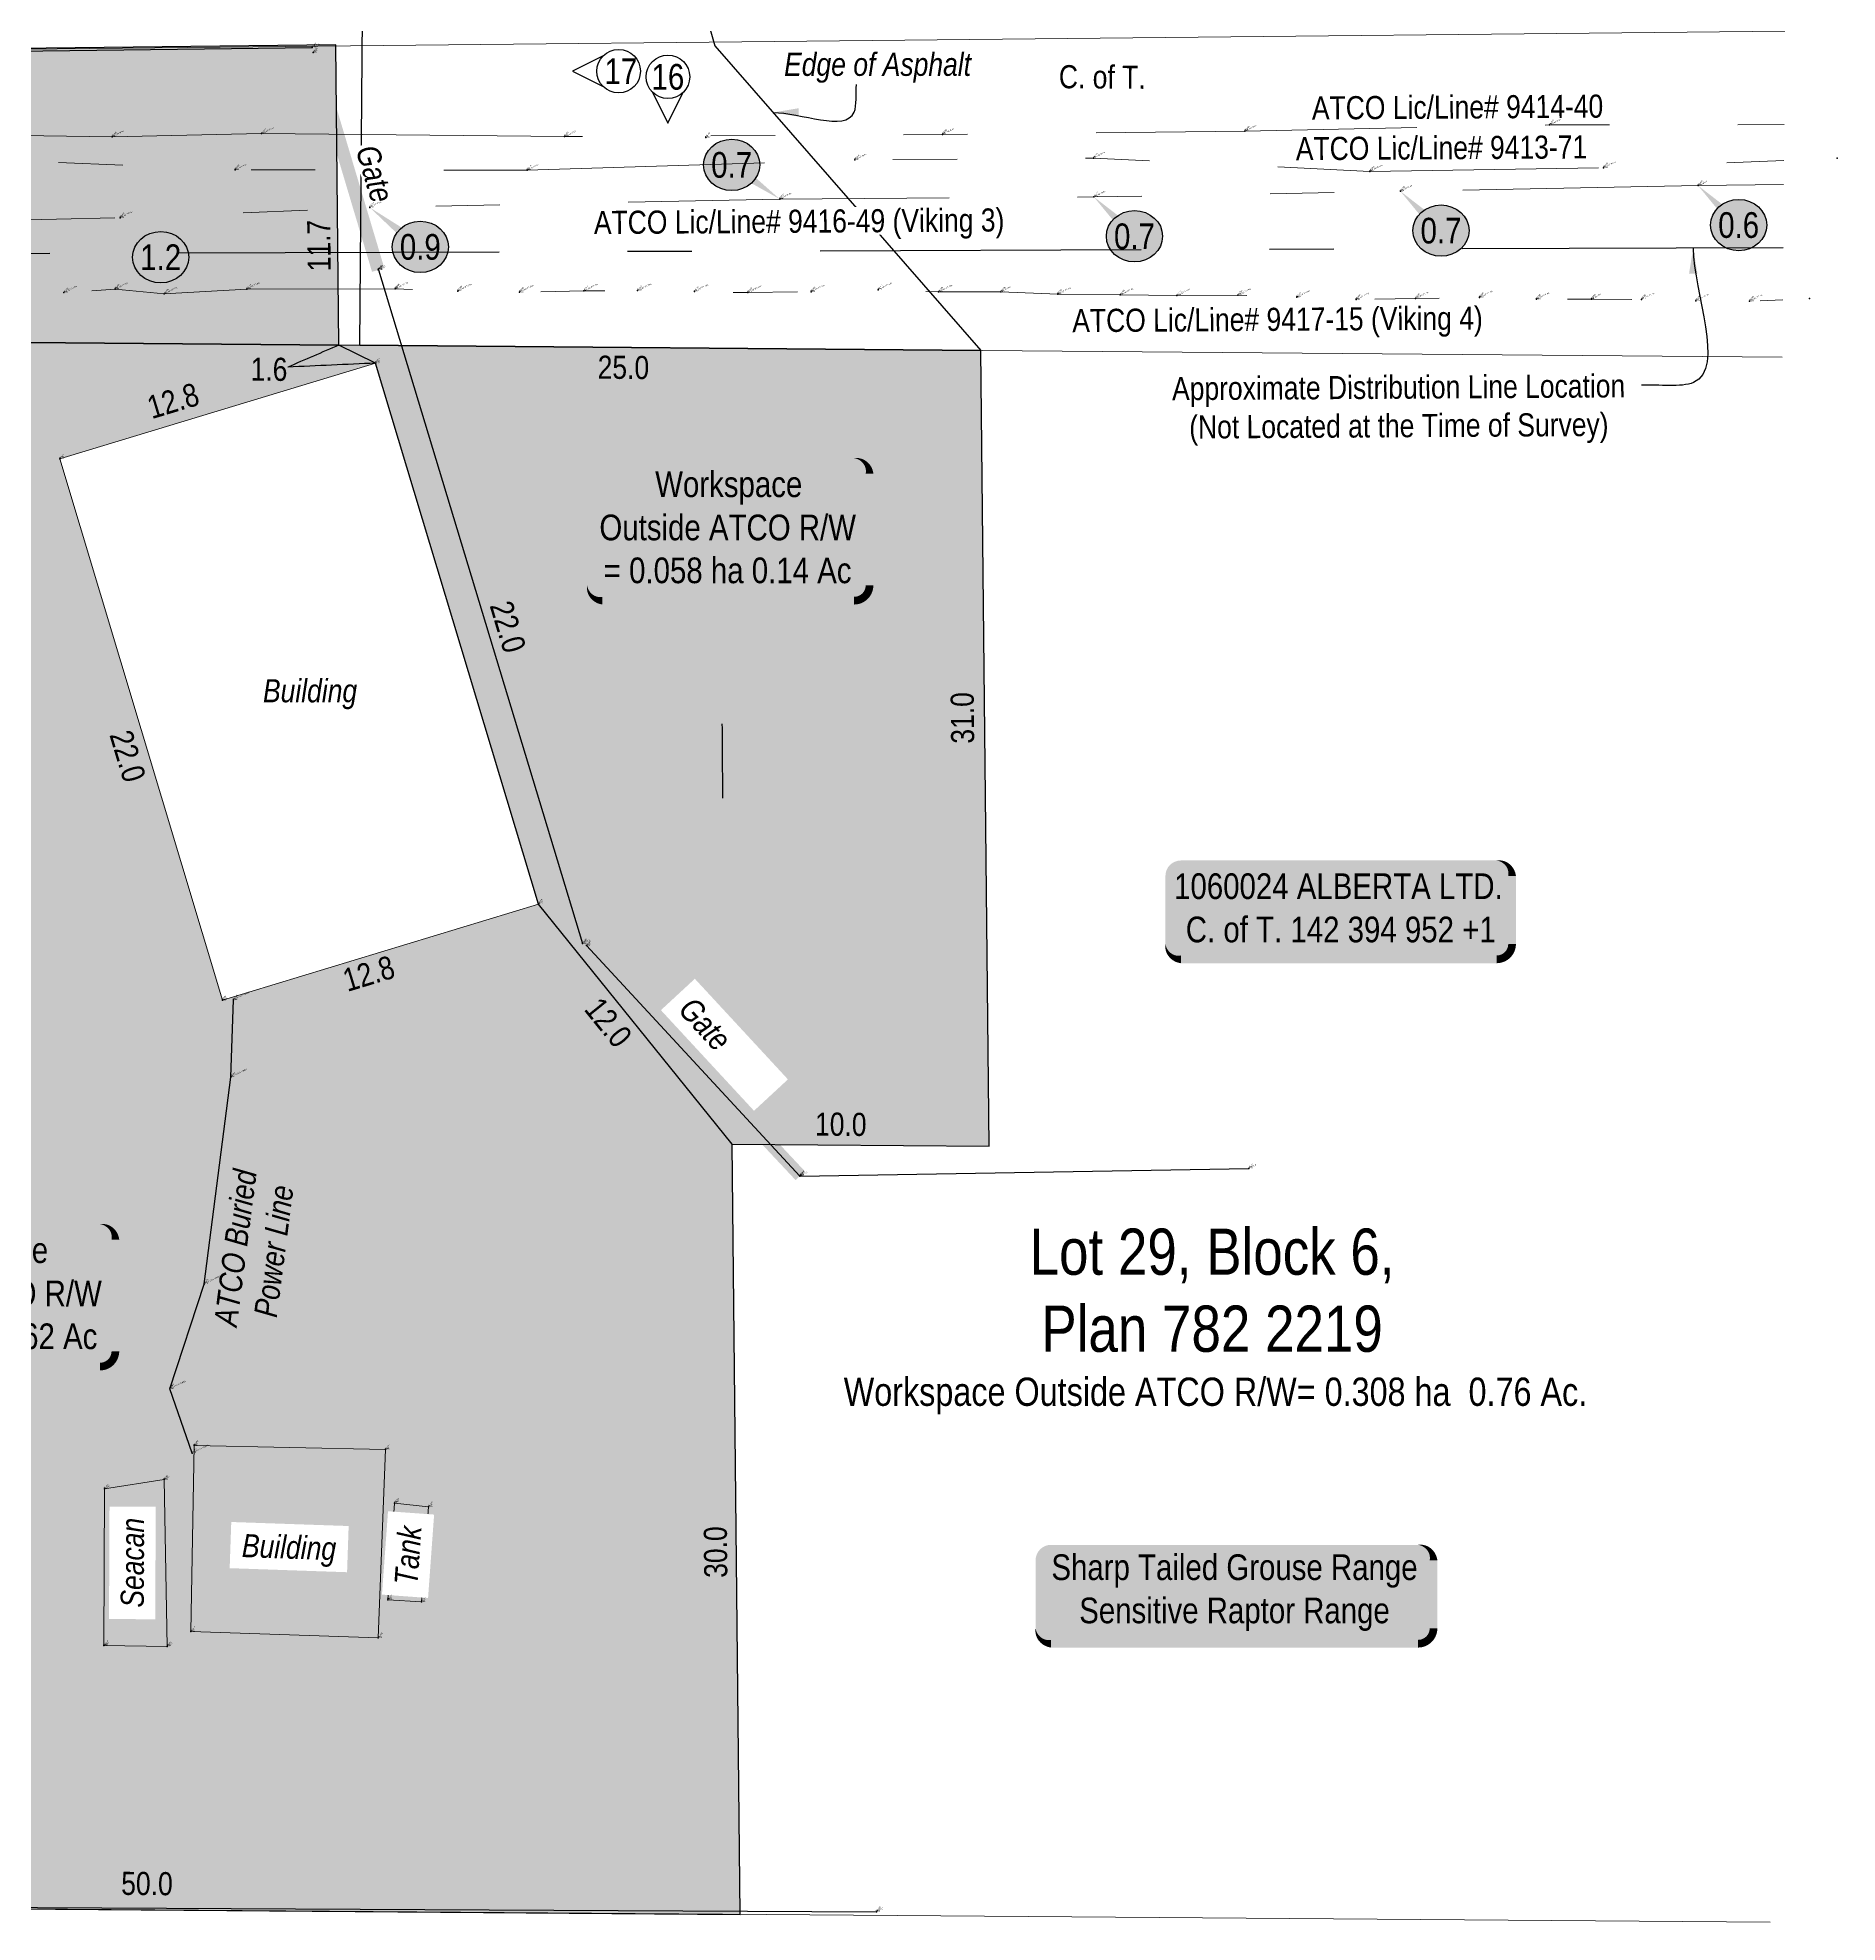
# Model space of a CAD drawing. Extents: x 39620 to 40409, y 5930668 to 5931695.
# Drawn here: x 40053.6 to 40123.7, y 5930691.5 to 5930764.9 of the extents above; entities that cross this region are included whole.
import ezdxf
from ezdxf.enums import TextEntityAlignment as Align

# ---------------------------------------------------------------- set-up
doc = ezdxf.new("R2010")
doc.units = 0
doc.header["$LTSCALE"] = 5
doc.header["$PDSIZE"] = 0.5
doc.linetypes.add('CENTERLINEX3', pattern=[5, 2.5, -1, 0.5, -1])
doc.linetypes.add('CENTERLINEX33', pattern=[6.5, 2.5, -1, 0.5, -1, 0.5, -1])
for name, color, linetype in [('_P-Temp 3', 104, 'Continuous'), ('_P-Temp H3', 71, 'Continuous'), ('AS-FENCE', 48, 'foc-FENCE'), ('AS-OWNER', 7, 'Continuous'), ('AS-POWER-BURIED-ATCO PIPELINES', 241, 'foc-POWER_BURIED'), ('AS-POWER-OH-ATCO PIPELINES', 241, 'foc-OHPOWER'), ('AS-ROADS', 254, 'Continuous'), ('AS-WILDLIFE-BLOCK', 131, 'Continuous'), ('C-SYMBOL', 7, 'Continuous'), ('CG-NOTES', 7, 'Continuous'), ('EXISTING PIPE IP-T', 182, 'Continuous'), ('L-AREAREQUIRED', 7, 'Continuous'), ('L-TITLEDB', 4, 'Continuous'), ('L-TITLEDB-T', 4, 'Continuous'), ('P-ELEVATION', 7, 'Continuous'), ('P-TEMP WITHIN RW-H', 254, 'Continuous'), ('P-TEMP-ATCO PIPELINES-T', 104, 'Continuous'), ('T-WATER-T', 170, 'Continuous')]:
    doc.layers.add(name, color=color, linetype=linetype)
for name, color, linetype, lineweight in [('AS-GENERAL', 48, 'Continuous', 18), ('EXISTING PIPE (EXIST OR HP)', 240, 'CENTERLINEX33', 20), ('T-TEXT', 48, 'Continuous', 18)]:
    doc.layers.add(name, color=color, linetype=linetype, lineweight=lineweight)
doc.layers.add('EXISTING PIPE IP', color=7, linetype='CENTERLINEX3', lineweight=30, true_color=0x3800e0)
doc.layers.add('P-75m DRAINAGE AREA', color=7, linetype='Continuous', true_color=0xf1f8f1)
doc.layers.add('P-TEMP-WITHIN RW', color=7, linetype='Continuous', true_color=0x787878)
for name, color, linetype, plot in [('Z-DESCRIPTION', 4, 'Continuous', False), ('Z-ELEVATION', 2, 'Continuous', False), ('Z-MSPOINT', 7, 'Continuous', False), ('Z-POINTNUMBER', 6, 'Continuous', False)]:
    doc.layers.add(name, color=color, linetype=linetype, plot=plot)
doc.styles.add('1.8', font='', dxfattribs={"height": 1.8})
doc.styles.add('100L', font='', dxfattribs={"height": 11})
doc.styles.add('175L', font='', dxfattribs={"height": 20})
doc.styles.add('80', font='', dxfattribs={"height": 10})
doc.styles.add('80L', font='', dxfattribs={"height": 10})
doc.styles.add('DESCRIPTION', font='', dxfattribs={"height": 2.5})
doc.styles.add('ELEVATION', font='', dxfattribs={"height": 2.5})
doc.styles.add('foc-LtypeFont', font='', dxfattribs={"height": 7.35})
doc.styles.add('POINTNUMBER', font='', dxfattribs={"height": 2.5})
doc.styles.get("Standard").update_dxf_attribs({"font": ''})
doc.styles.get('1.8').set_extended_font_data('Arial Narrow')
doc.styles.get('100L').set_extended_font_data('Arial Narrow')
doc.styles.get('175L').set_extended_font_data('Arial Narrow')
doc.styles.get('80').set_extended_font_data('Arial Narrow')
doc.styles.get('80L').set_extended_font_data('Arial Narrow')
doc.styles.get('DESCRIPTION').set_extended_font_data('Arial Narrow')
doc.styles.get('ELEVATION').set_extended_font_data('Arial Narrow')
doc.styles.get('foc-LtypeFont').set_extended_font_data('Arial Narrow')
doc.styles.get('POINTNUMBER').set_extended_font_data('Arial Narrow')
doc.styles.get('Standard').set_extended_font_data('Arial Narrow')
doc.linetypes.add('foc-FENCE', pattern='A,10,-1,["X",foc-LtypeFont,S=0.2,R=0,X=-0.625,Y=-0.75],-1.24', length=12.24)
doc.linetypes.add('foc-OHPOWER', pattern='A,10,-1,["O/P",foc-LtypeFont,S=0.2,R=0,X=-0.5,Y=-0.75],-3.25', length=14.25)
doc.linetypes.add('foc-POWER_BURIED', pattern='A,10,-1,["P",foc-LtypeFont,S=0.2,R=0,X=-0.425,Y=-0.75],-2', length=13)
doc.dimstyles.new('Compass 1 000', dxfattribs={"dimtxt": 1.8, "dimasz": 2, "dimexe": 0.2, "dimexo": 0.0625, "dimgap": 0.5, "dimtad": 0, "dimtih": 1, "dimtoh": 1, "dimzin": 0, "dimdsep": 46, "dimtxsty": '1.8', "dimcen": 0.1, "dimse1": 1, "dimse2": 1, "dimclrd": 256, "dimclrt": 256, "dimaunit": 1, "dimadec": 4, "dimazin": 0, "dimtfac": 0.06, "dimtofl": 0, "dimtmove": 0, "dimatfit": 0, "dimfxl": 0.2, "dimtolj": 1, "dimtzin": 0, "dimlwd": -1, "dimarcsym": 0})

# ---------------------------------------------------------------- blocks, each defined once
blk = doc.blocks.new('*U365')
at = {"layer": 'CG-NOTES', "color": 182}
blk.add_lwpolyline([(-6, -6), (0, -18), (6, -6)], dxfattribs=at)
blk.add_circle((0, 0), 8.49, dxfattribs=at)
at = {"color": 182, "style": '80L'}
blk.add_attdef('#', text='', height=10, dxfattribs=at).set_placement((0, 0), align=Align.MIDDLE_CENTER)
blk = doc.blocks.new('*U366')
at = {"layer": 'CG-NOTES', "color": 182}
blk.add_lwpolyline([(6, -6), (18, 0), (6, 6)], dxfattribs=at)
blk.add_circle((0, 0), 8.49, dxfattribs=at)
at = {"color": 182, "style": '80L'}
blk.add_attdef('#', text='', height=10, dxfattribs=at).set_placement((0, 0), align=Align.MIDDLE_CENTER)
blk = doc.blocks.new('*U1004')
h = blk.add_hatch(color=255)
edge = h.paths.add_edge_path()
edge.add_line((-49, -28.5), (49, -28.5))
edge.add_arc((49, -22.5), 6, 270, 360)
edge.add_line((55, -22.5), (55, 21))
edge.add_arc((49, 21), 6, 0, 90)
edge.add_line((49, 27), (-49, 27))
edge.add_arc((-49, 21), 6, 90, 180)
edge.add_line((-55, 21), (-55, -22.5))
edge.add_arc((-49, -22.5), 6, 180, 270)
at = {"color": 104, "flags": 128}
blk.add_lwpolyline([(-49, -28.5, 3, 3, 0), (49, -28.5, 3, 3, 0.414214), (55, -22.5, 3, 3, 0), (55, 21, 3, 0, 0.414214), (49, 27, 0, 0, 0), (-49, 27, 0, 0, 0.414214), (-55, 21, 0, 0, 0), (-55, -22.5, 0, 3, 0.414214)], format="xyseb", close=True, dxfattribs=at)
blk.add_lwpolyline([(-14.5, 4.36, 0, 7.5, 0), (0, 0, 0, 0, 0)], format="xyseb", dxfattribs=at)
at = {"color": 104, "style": '80'}
blk.add_attdef('ENTER_TEXT_001', (-26.85, -4.92), '', height=10, dxfattribs=at)
blk = doc.blocks.new('*U1025')
h = blk.add_hatch(color=255)
edge = h.paths.add_edge_path()
edge.add_line((-49, -28.5), (49, -28.5))
edge.add_arc((49, -22.5), 6, 270, 360)
edge.add_line((55, -22.5), (55, 21))
edge.add_arc((49, 21), 6, 0, 90)
edge.add_line((49, 27), (-49, 27))
edge.add_arc((-49, 21), 6, 90, 180)
edge.add_line((-55, 21), (-55, -22.5))
edge.add_arc((-49, -22.5), 6, 180, 270)
at = {"color": 104, "flags": 128}
blk.add_lwpolyline([(-49, -28.5, 3, 3, 0), (49, -28.5, 3, 3, 0.414214), (55, -22.5, 3, 3, 0), (55, 21, 3, 0, 0.414214), (49, 27, 0, 0, 0), (-49, 27, 0, 0, 0.414214), (-55, 21, 0, 0, 0), (-55, -22.5, 0, 3, 0.414214)], format="xyseb", close=True, dxfattribs=at)
blk.add_lwpolyline([(-38.34, -16.52, 0, 7.5, 0), (0, 0, 0, 0, 0)], format="xyseb", dxfattribs=at)
at = {"color": 104, "style": '80'}
blk.add_attdef('ENTER_TEXT_001', (-26.85, -4.92), '', height=10, dxfattribs=at)
blk = doc.blocks.new('*U381')
h = blk.add_hatch(color=255)
edge = h.paths.add_edge_path()
edge.add_line((-71.5, -20), (71.5, -20))
edge.add_arc((71.5, -14), 6, 270, 360)
edge.add_line((77.5, -14), (77.5, 12.5))
edge.add_arc((71.5, 12.5), 6, 0, 90)
edge.add_line((71.5, 18.5), (-71.5, 18.5))
edge.add_arc((-71.5, 12.5), 6, 90, 180)
edge.add_line((-77.5, 12.5), (-77.5, -14))
edge.add_arc((-71.5, -14), 6, 180, 270)
at = {"color": 131, "flags": 128}
blk.add_lwpolyline([(-71.5, -20, 3, 3, 0), (71.5, -20, 3, 3, 0.414214), (77.5, -14, 3, 3, 0), (77.5, 12.5, 3, 0, 0.414214), (71.5, 18.5, 0, 0, 0), (-71.5, 18.5, 0, 0, 0.414214), (-77.5, 12.5, 0, 0, 0), (-77.5, -14, 0, 3, 0.414214)], format="xyseb", close=True, dxfattribs=at)
at = {"color": 131, "style": '80'}
blk.add_attdef('ENTER_TEXT_001', (-35.99, -5), '', height=10, dxfattribs=at)
blk = doc.blocks.new('*U1039')
h = blk.add_hatch(color=59)
edge = h.paths.add_edge_path()
edge.add_line((-61.5, -20), (61.5, -20))
edge.add_arc((61.5, -14), 6, 270, 360)
edge.add_line((67.5, -14), (67.5, 12.5))
edge.add_arc((61.5, 12.5), 6, 0, 90)
edge.add_line((61.5, 18.5), (-61.5, 18.5))
edge.add_arc((-61.5, 12.5), 6, 90, 180)
edge.add_line((-67.5, 12.5), (-67.5, -14))
edge.add_arc((-61.5, -14), 6, 180, 270)
at = {"color": 1, "flags": 128}
blk.add_lwpolyline([(-61.5, -20, 3, 3, 0), (61.5, -20, 3, 3, 0.414214), (67.5, -14, 3, 3, 0), (67.5, 12.5, 3, 0, 0.414214), (61.5, 18.5, 0, 0, 0), (-61.5, 18.5, 0, 0, 0.414214), (-67.5, 12.5, 0, 0, 0), (-67.5, -14, 0, 3, 0.414214)], format="xyseb", close=True, dxfattribs=at)
blk.add_lwpolyline([(-32.61, -13.41, 0, 7.5, 0), (0, 0, 0, 0, 0)], format="xyseb", dxfattribs=at)
at = {"color": 1, "style": '80'}
blk.add_attdef('ENTER_TEXT_001', (-35.99, -5), '', height=10, dxfattribs=at)
blk = doc.blocks.new('*U1108')
at = {"layer": 'P-ELEVATION'}
h = blk.add_hatch(color=111, dxfattribs=at)
h.dxf.hatch_style = 1
edge = h.paths.add_edge_path()
edge.add_ellipse((0, 0), major_axis=(-10.94, 0), ratio=0.913794, start_angle=0, end_angle=360)
at = {"layer": 'P-ELEVATION', "color": 7, "flags": 128}
blk.add_lwpolyline([(0, 0, 5, 0, 0), (-15.8, 15.34, 0, 0, 0)], format="xyseb", dxfattribs=at)
at = {"layer": 'P-ELEVATION', "color": 7}
blk.add_ellipse((0, 0), major_axis=(-10.94, 0), ratio=0.913794, dxfattribs=at)
at = {"layer": 'P-ELEVATION', "style": '80'}
blk.add_attdef('BEND', text='', height=10, dxfattribs=at).set_placement((0, 0), align=Align.MIDDLE_CENTER)
blk = doc.blocks.new('*U1114')
at = {"layer": 'P-ELEVATION'}
h = blk.add_hatch(color=111, dxfattribs=at)
h.dxf.hatch_style = 1
edge = h.paths.add_edge_path()
edge.add_ellipse((0, 0), major_axis=(-10.94, 0), ratio=0.913794, start_angle=0, end_angle=360)
at = {"layer": 'P-ELEVATION', "color": 7, "flags": 128}
blk.add_lwpolyline([(0, 0, 5, 0, 0), (-19.67, 15.34, 0, 0, 0)], format="xyseb", dxfattribs=at)
at = {"layer": 'P-ELEVATION', "color": 7}
blk.add_ellipse((0, 0), major_axis=(-10.94, 0), ratio=0.913794, dxfattribs=at)
at = {"layer": 'P-ELEVATION', "style": '80'}
blk.add_attdef('BEND', text='', height=10, dxfattribs=at).set_placement((0, 0), align=Align.MIDDLE_CENTER)
blk = doc.blocks.new('*U1120')
at = {"layer": 'P-ELEVATION'}
h = blk.add_hatch(color=111, dxfattribs=at)
h.dxf.hatch_style = 1
edge = h.paths.add_edge_path()
edge.add_ellipse((0, 0), major_axis=(-10.94, 0), ratio=0.913794, start_angle=0, end_angle=360)
at = {"layer": 'P-ELEVATION', "color": 7, "flags": 128}
blk.add_lwpolyline([(0, 0, 5, 0, 0), (18.7, -13.3, 0, 0, 0)], format="xyseb", dxfattribs=at)
at = {"layer": 'P-ELEVATION', "color": 7}
blk.add_ellipse((0, 0), major_axis=(-10.94, 0), ratio=0.913794, dxfattribs=at)
at = {"layer": 'P-ELEVATION', "style": '80'}
blk.add_attdef('BEND', text='', height=10, dxfattribs=at).set_placement((0, 0), align=Align.MIDDLE_CENTER)

msp = doc.modelspace()

# ---------------------------------------------------------------- hatches: boundary and pattern name
at = {"layer": '_P-Temp H3'}
h = msp.add_hatch(color=256, dxfattribs=at)
h.dxf.hatch_style = 1
h.paths.add_polyline_path([(40080.63, 5930721.784), (40073.088, 5930731.135), (40060.772, 5930727.391), (40054.442, 5930748.48), (40066.735, 5930752.204), (40065.314, 5930752.909), (40030.315, 5930753.207), (40030.938, 5930692.171), (40080.936, 5930691.785)])
h = msp.add_hatch(color=256, dxfattribs=at)
h.dxf.hatch_style = 1
h.paths.add_polyline_path([(40090.314, 5930752.7), (40065.314, 5930752.909), (40066.735, 5930752.204), (40073.088, 5930731.135), (40080.63, 5930721.784), (40090.63, 5930721.707)])
at = {"layer": 'P-TEMP WITHIN RW-H'}
h = msp.add_hatch(color=256, dxfattribs=at)
h.dxf.hatch_style = 1
h.paths.add_polyline_path([(40065.314, 5930752.909), (40065.194, 5930764.607), (40030.203, 5930764.204), (40030.315, 5930753.207)])

# ---------------------------------------------------------------- linework, layer by layer
at = {"layer": '_P-Temp 3', "flags": 128}
msp.add_lwpolyline([(40080.63, 5930721.784), (40073.088, 5930731.135), (40066.735, 5930752.204), (40065.314, 5930752.909), (40030.315, 5930753.207), (40030.938, 5930692.171), (40080.936, 5930691.785), (40080.63, 5930721.784), (40090.63, 5930721.707), (40090.314, 5930752.7), (40065.314, 5930752.909)], dxfattribs=at)
at = {"layer": 'AS-FENCE', "flags": 128}
for points in [[(40024.418, 5930764.008), (40064.267, 5930764.502)], [(40029.933, 5930763.983), (40030.631, 5930727.741), (40030.938, 5930692.171), (40086.242, 5930691.89)], [(40066.848, 5930755.842), (40074.803, 5930729.597)], [(40074.951, 5930729.517), (40083.255, 5930720.541), (40100.747, 5930720.842)]]:
    msp.add_lwpolyline(points, dxfattribs=at)
at = {"layer": 'AS-GENERAL', "const_width": 0.5, "flags": 128}
for points in [[(40064.313, 5930764.302), (40066.84, 5930755.833)], [(40074.803, 5930729.597), (40083.278, 5930720.555)]]:
    msp.add_lwpolyline(points, dxfattribs=at)
at = {"layer": 'AS-GENERAL', "flags": 128}
msp.add_lwpolyline([(40060.772, 5930727.391), (40073.088, 5930731.135), (40066.735, 5930752.204), (40054.442, 5930748.48), (40060.772, 5930727.391)], dxfattribs=at)
for points in [[(40059.543, 5930702.804), (40059.669, 5930710.043), (40067.123, 5930709.894), (40066.842, 5930702.553)], [(40056.18, 5930708.36), (40058.503, 5930708.721), (40058.627, 5930702.223), (40056.153, 5930702.261)], [(40067.481, 5930707.805), (40068.802, 5930707.657), (40068.533, 5930703.954), (40067.215, 5930704.04)]]:
    msp.add_lwpolyline(points, close=True, dxfattribs=at)
at = {"layer": 'AS-POWER-BURIED-ATCO PIPELINES', "flags": 128}
msp.add_lwpolyline([(40059.594, 5930709.751), (40058.722, 5930712.254), (40060.061, 5930716.337), (40061.097, 5930724.395), (40061.201, 5930727.402)], dxfattribs=at)
at = {"layer": 'AS-ROADS', "lineweight": 30, "flags": 128}
msp.add_lwpolyline([(40090.314, 5930752.7), (40066.121, 5930752.903), (40066.349, 5930780.126), (40080.191, 5930780.234), (40078.963, 5930773.199), (40079.027, 5930767.803), (40079.957, 5930764.559)], close=True, dxfattribs=at)
at = {"layer": 'EXISTING PIPE (EXIST OR HP)', "flags": 128}
for points in [[(40062.297, 5930761.144), (40056.486, 5930761.023), (40045.584, 5930761.164), (40035.013, 5930761.378)], [(40062.297, 5930761.144), (40074.096, 5930761.027), (40088.822, 5930761.111), (40100.597, 5930761.24), (40112.457, 5930761.482), (40121.591, 5930761.494)], [(40036.9, 5930760.105), (40051.201, 5930760.16), (40061.266, 5930759.731), (40072.638, 5930759.719), (40085.405, 5930760.122), (40094.699, 5930760.191), (40105.464, 5930759.672), (40114.562, 5930759.811), (40121.58, 5930760.098)], [(40121.573, 5930759.162), (40118.245, 5930759.118), (40106.652, 5930758.899), (40094.714, 5930758.679), (40082.477, 5930758.596), (40066.515, 5930758.267), (40056.791, 5930757.864), (40045.727, 5930757.616), (40034.007, 5930757.84), (40028.653, 5930758.046), (40021.608, 5930757.918), (40012.696, 5930757.982), (40002.947, 5930757.99)], [(40023.24, 5930755.174), (40025.396, 5930755.021), (40027.519, 5930754.995), (40029.867, 5930755.209), (40031.419, 5930754.942), (40033.207, 5930755.026), (40035.641, 5930754.881), (40037.809, 5930754.845), (40039.956, 5930754.93), (40045.612, 5930754.793), (40047.715, 5930754.856), (40049.971, 5930754.893), (40054.601, 5930754.952), (40056.596, 5930755.085), (40058.51, 5930754.901), (40061.723, 5930755.088), (40067.499, 5930755.096), (40069.936, 5930755.014), (40072.348, 5930754.968), (40074.855, 5930755.015), (40076.941, 5930755.03), (40079.158, 5930754.996), (40081.23, 5930754.95), (40083.698, 5930754.983), (40086.312, 5930755.063), (40088.666, 5930754.979), (40091.095, 5930754.981), (40093.305, 5930754.89), (40095.741, 5930754.859), (40097.944, 5930754.833), (40100.32, 5930754.848), (40102.613, 5930754.768), (40104.925, 5930754.682), (40107.24, 5930754.72), (40109.728, 5930754.759), (40111.946, 5930754.69), (40114.086, 5930754.694), (40116.041, 5930754.684), (40118.157, 5930754.631), (40118.157, 5930754.631), (40120.246, 5930754.616), (40121.538, 5930754.672)]]:
    msp.add_lwpolyline(points, dxfattribs=at)
at = {"layer": 'L-TITLEDB', "lineweight": 0, "flags": 128}
for points in [[(40030.203, 5930764.204), (40121.619, 5930765.134)], [(40030.938, 5930692.171), (40121.051, 5930691.476)]]:
    msp.add_lwpolyline(points, dxfattribs=at)
at = {"layer": 'P-75m DRAINAGE AREA', "flags": 128}
msp.add_lwpolyline([(40066.121, 5930752.903), (40090.314, 5930752.7)], dxfattribs=at)
at = {"layer": 'P-TEMP-WITHIN RW', "flags": 128}
msp.add_lwpolyline([(40065.314, 5930752.909), (40065.194, 5930764.607), (40030.203, 5930764.204), (40030.315, 5930753.207)], close=True, dxfattribs=at)
at = {"layer": 'Z-MSPOINT'}
for p in [(40064.267, 5930764.502, 679.435), (40064.313, 5930764.302, 679.526), (40056.486, 5930761.023, 679.643), (40062.297, 5930761.144, 679.657), (40074.096, 5930761.027, 679.674), (40079.595, 5930760.991, 679.702), (40088.822, 5930761.111, 679.996), (40100.597, 5930761.24, 680.433), (40112.457, 5930761.482, 680.642), (40085.405, 5930760.122, 679.845), (40094.699, 5930760.191, 680.447), (40104.022, 5930760.104, 680.579), (40123.665, 5930760.184, 680.802), (40061.266, 5930759.731, 679.75), (40072.638, 5930759.719, 679.713), (40105.464, 5930759.672, 680.685), (40114.562, 5930759.811, 680.823), (40094.714, 5930758.679, 680.477), (40106.652, 5930758.899, 680.726), (40118.245, 5930759.118, 680.836), (40066.515, 5930758.267, 679.757), (40082.477, 5930758.596, 679.867), (40056.791, 5930757.864, 679.853), (40066.84, 5930755.833, 680.03), (40066.848, 5930755.842, 680.036), (40056.596, 5930755.085, 679.985), (40061.723, 5930755.088, 679.968), (40067.499, 5930755.096, 679.925), (40069.936, 5930755.014, 679.952), (40072.348, 5930754.968, 679.945), (40074.855, 5930755.015, 679.947), (40076.941, 5930755.03, 679.942), (40079.158, 5930754.996, 679.981), (40083.698, 5930754.983, 680.048), (40086.312, 5930755.063, 680.107), (40088.666, 5930754.979, 680.131), (40091.095, 5930754.981, 680.238), (40054.601, 5930754.952, 679.965), (40058.51, 5930754.901, 680.001), (40081.23, 5930754.95, 680.016), (40093.305, 5930754.89, 680.396), (40095.741, 5930754.859, 680.506), (40097.944, 5930754.833, 680.552), (40100.32, 5930754.848, 680.592), (40102.613, 5930754.768, 680.671), (40104.925, 5930754.682, 680.686), (40107.24, 5930754.72, 680.79), (40109.728, 5930754.759, 680.867), (40111.946, 5930754.69, 680.888), (40114.086, 5930754.694, 680.886), (40116.041, 5930754.684, 680.891), (40118.157, 5930754.631, 680.86), (40120.246, 5930754.616, 680.839), (40122.587, 5930754.717, 680.827), (40066.735, 5930752.204, 680.265), (40054.442, 5930748.48, 680.226), (40073.088, 5930731.135, 680.872), (40074.803, 5930729.597, 680.961), (40074.951, 5930729.517, 680.924), (40060.772, 5930727.391, 680.891), (40061.201, 5930727.402, 680.892), (40061.097, 5930724.395, 680.955), (40083.255, 5930720.541, 680.947), (40083.278, 5930720.555, 680.945), (40100.747, 5930720.842, 681.013), (40060.061, 5930716.337, 681.278), (40058.722, 5930712.254, 681.459), (40059.594, 5930709.751, 681.406), (40059.669, 5930710.043, 681.543), (40067.123, 5930709.894, 681.485), (40058.503, 5930708.721, 681.931), (40056.18, 5930708.36, 681.517), (40067.481, 5930707.805, 681.361), (40068.802, 5930707.657, 681.257), (40067.215, 5930704.04, 681.417), (40068.533, 5930703.954, 681.347), (40056.153, 5930702.261, 681.654), (40058.627, 5930702.223, 681.602), (40059.543, 5930702.804, 681.563), (40066.842, 5930702.553, 681.398), (40086.242, 5930691.89, 682.875)]:
    msp.add_point(p, dxfattribs=at)

# ---------------------------------------------------------------- block references
at = {"xscale": 0.09999999999999994, "yscale": 0.09999999999999994, "zscale": 0.09999999999999994}
for p, values in [((40119.824, 5930757.584), {'BEND': '0.6'}), ((40096.293, 5930757.145), {'BEND': '0.7'}), ((40108.231, 5930757.365), {'BEND': '0.7'}), ((40058.37, 5930756.33), {'BEND': '1.2'})]:
    msp.add_blockref('*U1108', p, dxfattribs=at).add_auto_attribs(values)
at = {"layer": '_P-Temp 3'}
ref = msp.add_blockref('*U1004', (40080.476, 5930745.803), dxfattribs=dict(at, xscale=0.09999999999999994, yscale=0.09999999999999994, zscale=0.09999999999999994))
ref.add_attrib('ENTER_TEXT_001', 'Workspace', (40077.628, 5930746.989), dxfattribs={"layer": '0', "color": 104, "height": 1, "style": '80'})
ref.add_attrib('ENTER_TEXT_002', 'Outside ATCO R/W', (40075.455, 5930745.305), dxfattribs={"layer": '0', "color": 104, "height": 1, "style": '80'})
ref.add_attrib('ENTER_TEXT_003', '= 0.058 ha 0.14 Ac', (40075.624, 5930743.634), dxfattribs={"layer": '0', "color": 104, "height": 1, "style": '80'})
ref = msp.add_blockref('*U1025', (40051.106, 5930715.971), dxfattribs=dict(at, xscale=0.09999999999999994, yscale=0.09999999999999994, zscale=0.09999999999999994))
ref.add_attrib('ENTER_TEXT_001', 'Workspace', (40048.258, 5930717.157), dxfattribs={"layer": '0', "color": 104, "height": 1, "style": '80'})
ref.add_attrib('ENTER_TEXT_002', 'Outside ATCO R/W', (40046.085, 5930715.472), dxfattribs={"layer": '0', "color": 104, "height": 1, "style": '80'})
ref.add_attrib('ENTER_TEXT_003', '= 0.250 ha 0.62 Ac', (40046.254, 5930713.801), dxfattribs={"layer": '0', "color": 104, "height": 1, "style": '80'})
at = {"layer": 'AS-OWNER'}
ref = msp.add_blockref('*U1039', (40104.249, 5930730.983), dxfattribs=dict(at, xscale=0.1, yscale=0.1, zscale=0.1))
ref.add_attrib('ENTER_TEXT_001', '1060024 ALBERTA LTD.', (40097.837, 5930731.332), dxfattribs={"layer": '0', "color": 1, "height": 1, "style": '80'})
ref.add_attrib('ENTER_TEXT_002', 'C. of T. 142 394 952 +1', (40098.292, 5930729.647), dxfattribs={"layer": '0', "color": 1, "height": 1, "style": '80'})
at = {"layer": 'AS-WILDLIFE-BLOCK'}
ref = msp.add_blockref('*U381', (40100.191, 5930704.328), dxfattribs=dict(at, xscale=0.0999816353, yscale=0.0999816353, zscale=0.0999816353))
ref.add_attrib('ENTER_TEXT_001', 'Sharp Tailed Grouse Range', (40093.059, 5930704.808), dxfattribs={"layer": '0', "color": 131, "height": 0.99982, "style": '80'})
ref.add_attrib('ENTER_TEXT_002', 'Sensitive Raptor Range', (40094.142, 5930703.124), dxfattribs={"layer": '0', "color": 131, "height": 0.99982, "style": '80'})
at = {"layer": 'CG-NOTES'}
ref = msp.add_blockref('*U366', (40076.204, 5930763.576), dxfattribs=dict(at, xscale=0.09999999999999994, yscale=0.09999999999999994, zscale=0.09999999999999994, rotation=180))
ref.add_attrib('#', '17', dxfattribs={"layer": '0', "color": 182, "height": 1, "style": '80L'}).set_placement((40076.293, 5930763.572), align=Align.MIDDLE_CENTER)
at = {"layer": 'CG-NOTES', "xscale": 0.09999999999999994, "yscale": 0.09999999999999994, "zscale": 0.09999999999999994}
msp.add_blockref('*U365', (40078.124, 5930763.356), dxfattribs=at).add_auto_attribs({'#': '16'})

# ---------------------------------------------------------------- texts
at = {"layer": 'AS-POWER-OH-ATCO PIPELINES', "lineweight": 30, "insert": (40060.439, 5930714.761), "char_height": 0.9, "attachment_point": 1, "rotation": 82.67379, "style": '175L'}
msp.add_mtext_dynamic_manual_height_columns('\\pi0.0045;{\\fArial Narrow|b0|i1|c0|p34;ATCO Buried \\P\\pi0.55395;Power Line}', width=6.1899, gutter_width=100, heights=[0], dxfattribs=at)
at = {"layer": 'C-SYMBOL', "color": 3, "insert": (40099.316, 5930718.497), "char_height": 1.79967, "width": 14.05198, "attachment_point": 2, "style": '175L'}
msp.add_mtext('\\A1;Lot 29, Block 6,\\PPlan 782 2219', dxfattribs=at)
at = {"layer": 'L-AREAREQUIRED', "color": 5, "style": '100L'}
msp.add_text('Workspace Outside ATCO R/W= 0.308 ha  0.76 Ac.', height=1.0998, dxfattribs=at).set_placement((40099.448, 5930711.262), align=Align.BOTTOM_CENTER)
at = {"layer": 'P-TEMP-ATCO PIPELINES-T', "style": '80L'}
for s, rotation, p in [('1.6', 359.5193, (40062.589, 5930751.968)), ('25.0', 359.5193, (40076.391, 5930752.041)), ('12.8', 16.85348, (40058.852, 5930750.742)), ('31.0', 90.58428, (40089.593, 5930738.386)), ('12.8', 16.85348, (40066.471, 5930728.433)), ('12.0', 308.89022, (40075.808, 5930726.526)), ('10.0', 359.5193, (40084.856, 5930722.561)), ('30.0', 90.58428, (40079.978, 5930705.896)), ('50.0', 359.5193, (40057.837, 5930692.987))]:
    msp.add_text(s, height=0.9, rotation=rotation, dxfattribs=at).set_placement(p, align=Align.MIDDLE)
at = {"layer": 'P-TEMP-ATCO PIPELINES-T', "char_height": 0.9, "width": 3.92915, "attachment_point": 2, "rotation": 286.7798, "style": '80L', "bg_fill": 1, "box_fill_scale": 1.1, "bg_fill_color": 71, "bg_fill_transparency": 0}
for insert in [(40072.326, 5930742.066), (40057.52, 5930737.029)]:
    msp.add_mtext('22.0', dxfattribs=dict(at, insert=insert))
at = {"layer": 'P-TEMP-WITHIN RW', "style": '80L'}
msp.add_text('11.7', height=0.9, rotation=90.58478, dxfattribs=at).set_placement((40064.533, 5930756.783), align=Align.MIDDLE)
at = {"layer": 'T-TEXT', "insert": (40082.62, 5930764.294), "char_height": 0.9, "attachment_point": 1, "style": '80L'}
msp.add_mtext_dynamic_manual_height_columns('\\pi0.02936;{\\fArial Narrow|b0|i1|c0|p34;Edge of Asphalt}', width=7.32933, gutter_width=50, heights=[0], dxfattribs=at)
at = {"layer": 'Z-DESCRIPTION', "style": 'DESCRIPTION'}
for s, height, p in [('FENCE_1', 0.05, (40064.267, 5930764.502)), ('GATE', 0.05, (40064.313, 5930764.302)), ('Pipe_ug4 2ft 2in', 0.04999, (40112.457, 5930761.482)), ('Pipe_ug4 3ft 9in', 0.04999, (40056.486, 5930761.023)), ('Pipe_ug4 2ft 11in', 0.04999, (40062.297, 5930761.144)), ('Pipe_ug4 2ft 8in', 0.04999, (40074.096, 5930761.027)), ('PIc', 0.05, (40079.595, 5930760.991)), ('Pipe_ug4 2ft 4in', 0.04999, (40088.822, 5930761.111)), ('Pipe_ug4 2ft 4in', 0.04999, (40100.597, 5930761.24)), ('Pipe_ug3 4ft 8in', 0.04999, (40085.405, 5930760.122)), ('Pipe_ug3 4ft 6in', 0.04999, (40094.699, 5930760.191)), ('PLSPK BASE', 0.05, (40104.022, 5930760.104)), ('Pipe_ug3 3ft 9in', 0.04999, (40061.266, 5930759.731)), ('Pipe_ug3 4ft 1in', 0.04999, (40072.638, 5930759.719)), ('Pipe_ug3 3ft 11in', 0.04999, (40105.464, 5930759.672)), ('Pipe_ug3 3ft 11in', 0.04999, (40114.562, 5930759.811)), ('Pipe_ug5 2ft 3in', 0.04999, (40082.477, 5930758.596)), ('Pipe_ug5 2ft 5in', 0.04999, (40094.714, 5930758.679)), ('Pipe_ug5 2ft 3in', 0.04999, (40106.652, 5930758.899)), ('Pipe_ug5 2ft', 0.04999, (40118.245, 5930759.118)), ('Pipe_ug5 3ft 11in', 0.04999, (40056.791, 5930757.864)), ('Pipe_ug5 3ft 1in', 0.04999, (40066.515, 5930758.267)), ('GATE', 0.05, (40066.84, 5930755.833)), ('FENCE_3', 0.05, (40066.848, 5930755.842)), ('Pipe_ug1 7FT 8IN', 0.04999, (40054.601, 5930754.952)), ('Pipe_ug1 8FT 6IN', 0.04999, (40056.596, 5930755.085)), ('Pipe_ug1 8FT 6IN', 0.04999, (40058.51, 5930754.901)), ('Pipe_ug1 8FT 6IN', 0.04999, (40061.723, 5930755.088)), ('Pipe_ug1 7FT 4IN', 0.04999, (40067.499, 5930755.096)), ('Pipe_ug1 6FT 10IN', 0.04999, (40069.936, 5930755.014)), ('Pipe_ug1 6FT 10IN', 0.04999, (40072.348, 5930754.968)), ('Pipe_ug1 6FT 10IN', 0.04999, (40074.855, 5930755.015)), ('Pipe_ug1 6FT 10IN', 0.04999, (40076.941, 5930755.03)), ('Pipe_ug1 6FT 10IN', 0.04999, (40079.158, 5930754.996)), ('Pipe_ug1 6FT 10IN', 0.04999, (40081.23, 5930754.95)), ('Pipe_ug1 6FT 10IN', 0.04999, (40083.698, 5930754.983)), ('Pipe_ug1 6FT 10IN', 0.04999, (40086.312, 5930755.063)), ('Pipe_ug1 6FT 10IN', 0.04999, (40088.666, 5930754.979)), ('Pipe_ug1 7FT', 0.04999, (40091.095, 5930754.981)), ('Pipe_ug1 7FT 3IN', 0.04999, (40093.305, 5930754.89)), ('Pipe_ug1 7FT 3IN', 0.04999, (40095.741, 5930754.859)), ('Pipe_ug1 7FT 3IN', 0.04999, (40097.944, 5930754.833)), ('Pipe_ug1 7FT 3IN', 0.04999, (40100.32, 5930754.848)), ('Pipe_ug1 7FT 7IN', 0.04999, (40102.613, 5930754.768)), ('Pipe_ug1 7FT 7IN', 0.04999, (40109.728, 5930754.759)), ('Pipe_ug1 7FT 7IN', 0.04999, (40104.925, 5930754.682)), ('Pipe_ug1 7FT 7IN', 0.04999, (40107.24, 5930754.72)), ('Pipe_ug1 7FT 7IN', 0.04999, (40111.946, 5930754.69)), ('Pipe_ug1 7FT', 0.04999, (40114.086, 5930754.694)), ('Pipe_ug1 7FT 7IN', 0.04999, (40116.041, 5930754.684)), ('Pipe_ug1 7FT 7IN', 0.04999, (40118.157, 5930754.631)), ('Pipe_ug1 7FT 7IN', 0.04999, (40120.246, 5930754.616)), ('BLDG', 0.05, (40066.735, 5930752.204)), ('BLDG', 0.05, (40054.442, 5930748.48)), ('BLDG', 0.05, (40073.088, 5930731.135)), ('FENCE_3', 0.05, (40074.803, 5930729.597)), ('GATE', 0.05, (40074.951, 5930729.517)), ('BLDG', 0.05, (40060.772, 5930727.391)), ('CABLE-UG15 POWER', 0.04999, (40061.201, 5930727.402)), ('CABLE-UG15 POWER', 0.04999, (40061.097, 5930724.395)), ('GATE', 0.05, (40083.255, 5930720.541)), ('FENCE_4', 0.05, (40083.278, 5930720.555)), ('FENCE_4', 0.05, (40100.747, 5930720.842)), ('CABLE-UG15 POWER', 0.04999, (40060.061, 5930716.337)), ('CABLE-UG15 POWER', 0.04999, (40058.722, 5930712.254)), ('CABLE-UG15 POWER', 0.04999, (40059.594, 5930709.751)), ('Shop', 0.05, (40059.669, 5930710.043)), ('Shop', 0.05, (40067.123, 5930709.894)), ('Saecan', 0.05, (40058.503, 5930708.721)), ('Saecan', 0.05, (40056.18, 5930708.36)), ('TANK', 0.05, (40067.481, 5930707.805)), ('TANK', 0.05, (40068.802, 5930707.657)), ('TANK', 0.05, (40067.215, 5930704.04)), ('TANK', 0.05, (40068.533, 5930703.954)), ('Shop', 0.05, (40059.543, 5930702.804)), ('Saecan', 0.05, (40056.153, 5930702.261)), ('Saecan', 0.05, (40058.627, 5930702.223)), ('Shop', 0.05, (40066.842, 5930702.553)), ('FENCE_5', 0.05, (40086.242, 5930691.89))]:
    msp.add_text(s, height=height, rotation=24, dxfattribs=at).set_placement(p)
at = {"layer": 'Z-ELEVATION', "style": 'ELEVATION'}
for s, p in [('679.435', (40064.267, 5930764.502)), ('679.526', (40064.313, 5930764.302)), ('680.642', (40112.457, 5930761.482)), ('679.643', (40056.486, 5930761.023)), ('679.657', (40062.297, 5930761.144)), ('679.674', (40074.096, 5930761.027)), ('679.702', (40079.595, 5930760.991)), ('679.996', (40088.822, 5930761.111)), ('680.433', (40100.597, 5930761.24)), ('679.845', (40085.405, 5930760.122)), ('680.447', (40094.699, 5930760.191)), ('680.579', (40104.022, 5930760.104)), ('679.750', (40061.266, 5930759.731)), ('679.713', (40072.638, 5930759.719)), ('680.685', (40105.464, 5930759.672)), ('680.823', (40114.562, 5930759.811)), ('679.867', (40082.477, 5930758.596)), ('680.477', (40094.714, 5930758.679)), ('680.726', (40106.652, 5930758.899)), ('680.836', (40118.245, 5930759.118)), ('679.853', (40056.791, 5930757.864)), ('679.757', (40066.515, 5930758.267)), ('680.030', (40066.84, 5930755.833)), ('680.036', (40066.848, 5930755.842)), ('679.965', (40054.601, 5930754.952)), ('679.985', (40056.596, 5930755.085)), ('680.001', (40058.51, 5930754.901)), ('679.968', (40061.723, 5930755.088)), ('679.925', (40067.499, 5930755.096)), ('679.952', (40069.936, 5930755.014)), ('679.945', (40072.348, 5930754.968)), ('679.947', (40074.855, 5930755.015)), ('679.942', (40076.941, 5930755.03)), ('679.981', (40079.158, 5930754.996)), ('680.016', (40081.23, 5930754.95)), ('680.048', (40083.698, 5930754.983)), ('680.107', (40086.312, 5930755.063)), ('680.131', (40088.666, 5930754.979)), ('680.238', (40091.095, 5930754.981)), ('680.396', (40093.305, 5930754.89)), ('680.506', (40095.741, 5930754.859)), ('680.552', (40097.944, 5930754.833)), ('680.592', (40100.32, 5930754.848)), ('680.671', (40102.613, 5930754.768)), ('680.686', (40104.925, 5930754.682)), ('680.790', (40107.24, 5930754.72)), ('680.867', (40109.728, 5930754.759)), ('680.888', (40111.946, 5930754.69)), ('680.886', (40114.086, 5930754.694)), ('680.891', (40116.041, 5930754.684)), ('680.860', (40118.157, 5930754.631)), ('680.839', (40120.246, 5930754.616)), ('680.265', (40066.735, 5930752.204)), ('680.226', (40054.442, 5930748.48)), ('680.872', (40073.088, 5930731.135)), ('680.961', (40074.803, 5930729.597)), ('680.924', (40074.951, 5930729.517)), ('680.891', (40060.772, 5930727.391)), ('680.892', (40061.201, 5930727.402)), ('680.955', (40061.097, 5930724.395)), ('680.947', (40083.255, 5930720.541)), ('680.945', (40083.278, 5930720.555)), ('681.013', (40100.747, 5930720.842)), ('681.278', (40060.061, 5930716.337)), ('681.459', (40058.722, 5930712.254)), ('681.543', (40059.669, 5930710.043)), ('681.406', (40059.594, 5930709.751)), ('681.485', (40067.123, 5930709.894)), ('681.931', (40058.503, 5930708.721)), ('681.517', (40056.18, 5930708.36)), ('681.361', (40067.481, 5930707.805)), ('681.257', (40068.802, 5930707.657)), ('681.417', (40067.215, 5930704.04)), ('681.347', (40068.533, 5930703.954)), ('681.563', (40059.543, 5930702.804)), ('681.654', (40056.153, 5930702.261)), ('681.602', (40058.627, 5930702.223)), ('681.398', (40066.842, 5930702.553)), ('682.875', (40086.242, 5930691.89))]:
    msp.add_text(s, height=0.05, rotation=44.99999, dxfattribs=at).set_placement(p)
at = {"layer": 'Z-POINTNUMBER', "style": 'POINTNUMBER'}
for s, p in [('2273', (40064.267, 5930764.502)), ('2283', (40064.313, 5930764.302)), ('2084', (40056.486, 5930761.023)), ('2083', (40062.297, 5930761.144)), ('2082', (40074.096, 5930761.027)), ('2296', (40079.595, 5930760.991)), ('2081', (40088.822, 5930761.111)), ('2080', (40100.597, 5930761.24)), ('2079', (40112.457, 5930761.482)), ('2067', (40085.405, 5930760.122)), ('2066', (40094.699, 5930760.191)), ('1', (40104.022, 5930760.104)), ('2069', (40061.266, 5930759.731)), ('2068', (40072.638, 5930759.719)), ('2065', (40105.464, 5930759.672)), ('2064', (40114.562, 5930759.811)), ('2096', (40082.477, 5930758.596)), ('2095', (40094.714, 5930758.679)), ('2094', (40106.652, 5930758.899)), ('2093', (40118.245, 5930759.118)), ('2098', (40056.791, 5930757.864)), ('2097', (40066.515, 5930758.267)), ('2284', (40066.84, 5930755.833)), ('2285', (40066.848, 5930755.842)), ('2041', (40054.601, 5930754.952)), ('2040', (40056.596, 5930755.085)), ('2038', (40061.723, 5930755.088)), ('2037', (40067.499, 5930755.096)), ('2036', (40069.936, 5930755.014)), ('2035', (40072.348, 5930754.968)), ('2034', (40074.855, 5930755.015)), ('2033', (40076.941, 5930755.03)), ('2032', (40079.158, 5930754.996)), ('2031', (40081.23, 5930754.95)), ('2030', (40083.698, 5930754.983)), ('2029', (40086.312, 5930755.063)), ('2028', (40088.666, 5930754.979)), ('2027', (40091.095, 5930754.981)), ('2039', (40058.51, 5930754.901)), ('2026', (40093.305, 5930754.89)), ('2025', (40095.741, 5930754.859)), ('2024', (40097.944, 5930754.833)), ('2023', (40100.32, 5930754.848)), ('2022', (40102.613, 5930754.768)), ('2021', (40104.925, 5930754.682)), ('2020', (40107.24, 5930754.72)), ('2019', (40109.728, 5930754.759)), ('2018', (40111.946, 5930754.69)), ('2017', (40114.086, 5930754.694)), ('2016', (40116.041, 5930754.684)), ('2015', (40118.157, 5930754.631)), ('2014', (40120.246, 5930754.616)), ('2318', (40066.735, 5930752.204)), ('2319', (40054.442, 5930748.48)), ('2317', (40073.088, 5930731.135)), ('2286', (40074.803, 5930729.597)), ('2287', (40074.951, 5930729.517)), ('2316', (40060.772, 5930727.391)), ('2311', (40061.201, 5930727.402)), ('2312', (40061.097, 5930724.395)), ('2288', (40083.255, 5930720.541)), ('2289', (40083.278, 5930720.555)), ('2290', (40100.747, 5930720.842)), ('2313', (40060.061, 5930716.337)), ('2314', (40058.722, 5930712.254)), ('2315', (40059.594, 5930709.751)), ('2303', (40059.669, 5930710.043)), ('2306', (40067.123, 5930709.894)), ('2302', (40058.503, 5930708.721)), ('2301', (40056.18, 5930708.36)), ('2307', (40067.481, 5930707.805)), ('2308', (40068.802, 5930707.657)), ('2310', (40067.215, 5930704.04)), ('2309', (40068.533, 5930703.954)), ('2304', (40059.543, 5930702.804)), ('2300', (40056.153, 5930702.261)), ('2299', (40058.627, 5930702.223)), ('2305', (40066.842, 5930702.553)), ('2291', (40086.242, 5930691.89))]:
    msp.add_text(s, height=0.05, dxfattribs=at).set_placement(p)

# ---------------------------------------------------------------- leaders
at = {"layer": 'EXISTING PIPE IP-T', "path_type": 1}
msp.add_leader([(40118.052, 5930756.689), (40118.066, 5930751.453), (40116.042, 5930751.346)], dimstyle='Compass 1 000', override={"dimasz": 1, "dimlwd": 100}, dxfattribs=at)
at = {"layer": 'P-TEMP-ATCO PIPELINES-T', "path_type": 1}
for points in [[(40065.314, 5930752.909), (40063.321, 5930752.049)], [(40066.735, 5930752.204), (40063.321, 5930752.049)]]:
    msp.add_leader(points, dimstyle='Compass 1 000', override={"dimasz": 1, "dimgap": 0.5, "dimtad": 0, "dimlwd": 100}, dxfattribs=at)
at = {"layer": 'T-TEXT', "path_type": 1}
msp.add_leader([(40082.22, 5930761.967), (40085.376, 5930761.978), (40085.463, 5930763.059)], dimstyle='Compass 1 000', override={"dimasz": 1, "dimlwd": 100}, dxfattribs=at)
at = {"layer": 'T-WATER-T', "path_type": 1}
msp.add_leader([(40080.264, 5930735.267), (40080.242, 5930738.156)], dimstyle='Compass 1 000', override={"dimasz": 1, "dimgap": 0.5, "dimtad": 0, "dimlwd": 100}, dxfattribs=at)

# ---------------------------------------------------------------- next in the draw order: texts
at = {"layer": 'AS-GENERAL', "insert": (40066.819, 5930760.78), "char_height": 0.9, "attachment_point": 1, "rotation": 286.86234, "style": '80L', "bg_fill": 3, "box_fill_scale": 1.1, "bg_fill_color": 256, "bg_fill_transparency": 0}
msp.add_mtext_dynamic_manual_height_columns('{\\fArial Narrow|b0|i1|c0|p34;Gate}', width=2.2191, gutter_width=50, heights=[0], dxfattribs=at)
at = {"layer": 'AS-GENERAL', "insert": (40062.354, 5930739.894), "char_height": 0.9, "attachment_point": 1, "style": '80L', "bg_fill": 3, "box_fill_scale": 1.15, "bg_fill_color": 256, "bg_fill_true_color": 13158600, "bg_fill_transparency": 0}
msp.add_mtext_dynamic_manual_height_columns('{\\fArial Narrow|b0|i1|c0|p34;Building}', width=3.67469, gutter_width=50, heights=[0], dxfattribs=at)
at = {"layer": 'AS-GENERAL', "char_height": 0.9, "attachment_point": 1, "style": '80L', "bg_fill": 2}
for s, width, insert, rotation in [('{\\fArial Narrow|b0|i1|c0|p34;Gate}', 4.43819, (40079.148, 5930727.59), 312.77295), ('{\\fArial Narrow|b0|i1|c0|p34;Seacan}', 3.48069, (40056.81, 5930703.736), 89.74636), ('{\\fArial Narrow|b0|i1|c0|p34;Tank}', 2.356, (40067.469, 5930704.656), 85.84512), ('{\\fArial Narrow|b0|i1|c0|p34;Building}', 3.67469, (40061.553, 5930706.603), 358.03047)]:
    msp.add_mtext_dynamic_manual_height_columns(s, width=width, gutter_width=50, heights=[0], dxfattribs=dict(at, insert=insert, rotation=rotation))
at = {"layer": 'EXISTING PIPE (EXIST OR HP)', "char_height": 0.89983, "attachment_point": 5, "rotation": 0.36699, "bg_fill": 3, "box_fill_scale": 1.1, "bg_fill_color": 256, "bg_fill_transparency": 0}
for s, insert, width in [('ATCO Lic/Line# 9414-40', (40108.876, 5930762.173, 3159.953), 11.3042), ('ATCO Lic/Line# 9413-71', (40108.25, 5930760.587, 3159.953), 11.16425), ('ATCO Lic/Line# 9416-49 (Viking 3)', (40083.234, 5930757.597, 3159.953), 15.93288), ('ATCO Lic/Line# 9417-15 (Viking 4)', (40101.865, 5930753.776, 3159.953), 15.93288)]:
    msp.add_mtext(s, dxfattribs=dict(at, insert=insert, width=width))
at = {"layer": 'L-TITLEDB-T', "insert": (40093.324, 5930763.814), "char_height": 0.9, "attachment_point": 1, "rotation": 359.55842, "style": '80L', "bg_fill": 2}
msp.add_mtext_dynamic_manual_height_columns('\\pi0.02906,t8.12906;C. of T.', width=3.30143, gutter_width=50.009, heights=[0], dxfattribs=at)

# ---------------------------------------------------------------- next in the draw order: linework, layer by layer
at = {"layer": 'EXISTING PIPE IP', "flags": 128}
msp.add_lwpolyline([(40121.554, 5930756.701), (40008.364, 5930756.313), (40008.518, 5930751.75), (40002.638, 5930751.865)], dxfattribs=at)
at = {"layer": 'L-TITLEDB', "lineweight": 0, "flags": 128}
msp.add_lwpolyline([(40121.521, 5930752.438), (40032.728, 5930753.183)], dxfattribs=at)

# ---------------------------------------------------------------- next in the draw order: block references
at = {"xscale": 0.09999999999999994, "yscale": 0.09999999999999994, "zscale": 0.09999999999999994}
for name, p, values in [('*U1120', (40080.607, 5930759.926), {'BEND': '0.7'}), ('*U1114', (40068.481, 5930756.733), {'BEND': '0.9'})]:
    msp.add_blockref(name, p, dxfattribs=at).add_auto_attribs(values)

# ---------------------------------------------------------------- next in the draw order: texts
at = {"layer": 'EXISTING PIPE IP-T', "insert": (40106.586, 5930750.382, 3159.953), "char_height": 0.89983, "width": 17.58585, "attachment_point": 5, "rotation": 0.36699, "bg_fill": 3, "box_fill_scale": 1, "bg_fill_color": 256, "bg_fill_transparency": 0}
msp.add_mtext('Approximate Distribution Line Location\\P(Not Located at the Time of Survey) ', dxfattribs=at)

doc.saveas('drawing.dxf')
